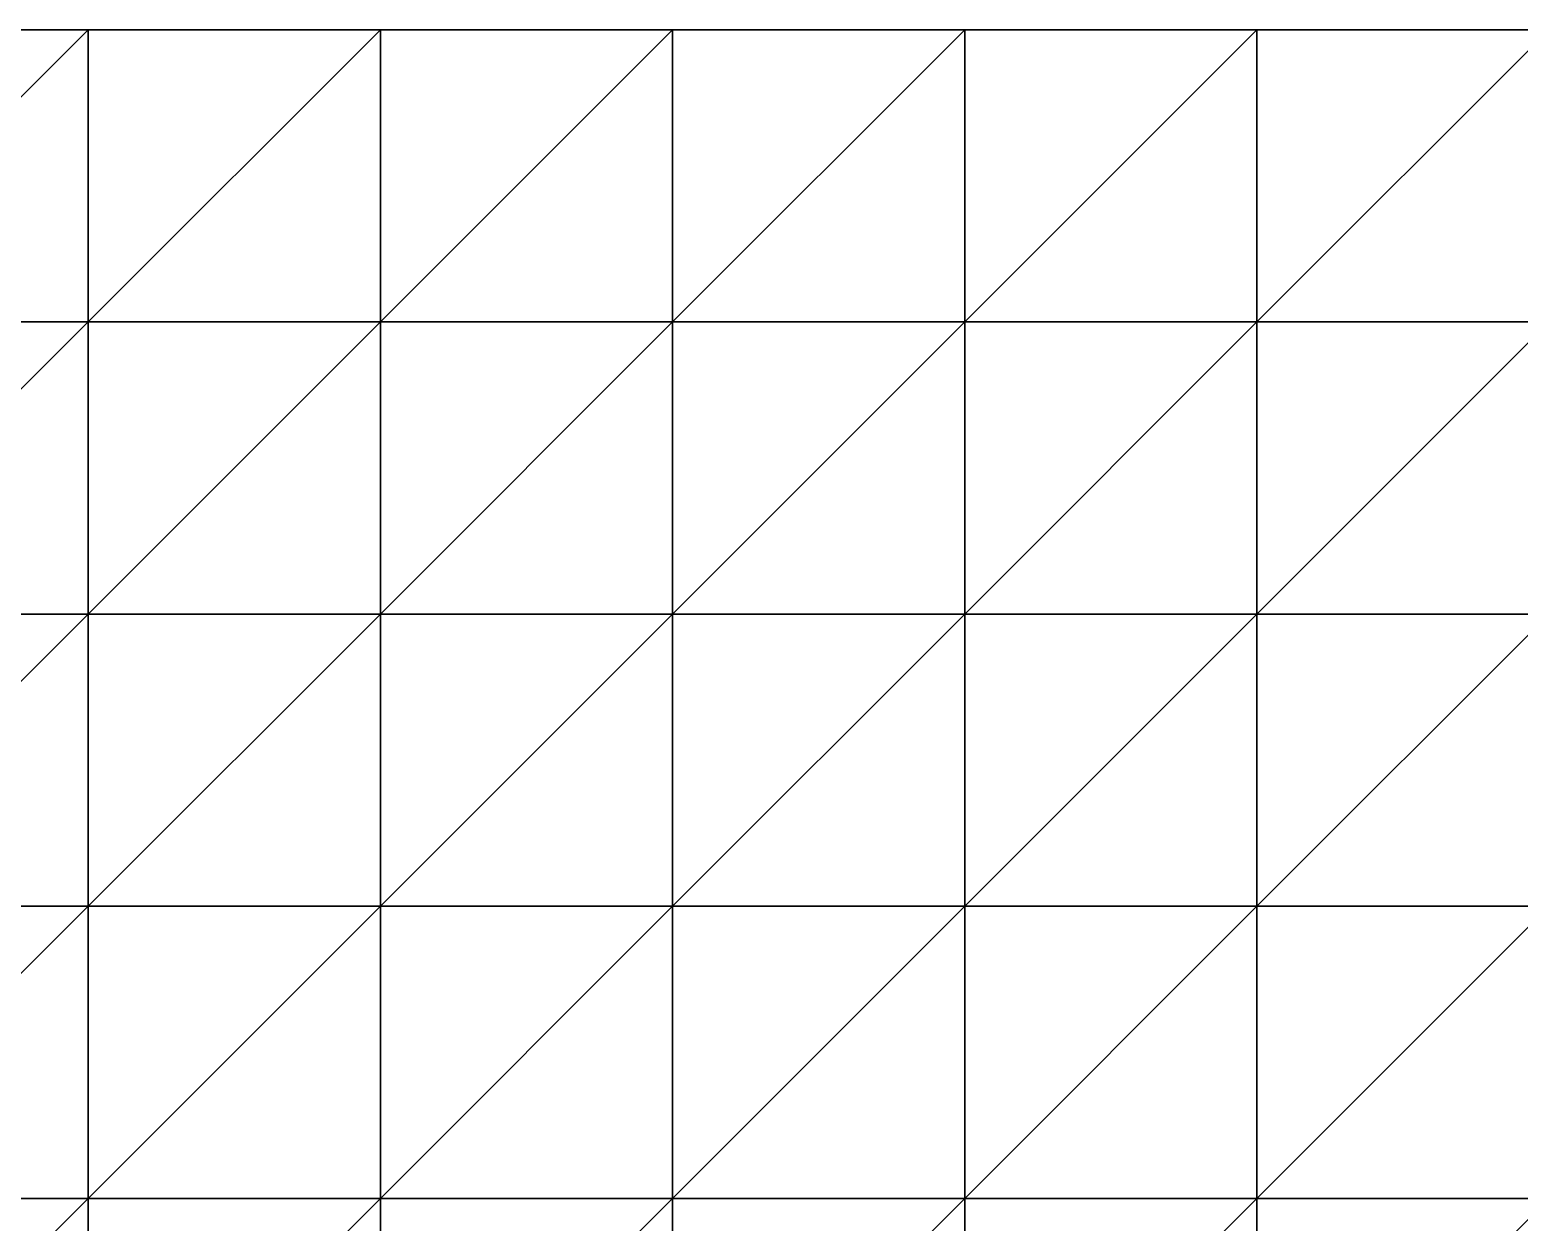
# Model space of a CAD drawing. Extents: x 330000 to 330200, y 6250000 to 6250150.
# Drawn here: x 330098 to 330149, y 6250109.2 to 6250150 of the extents above; entities that cross this region are included whole.
import ezdxf

# ---------------------------------------------------------------- set-up
doc = ezdxf.new("R2010")
doc.units = 0

msp = doc.modelspace()

# ---------------------------------------------------------------- linework, layer by layer
at = {"layer": 'Clay'}
for points in [[(330090, 6250140, 21.396), (330100, 6250140, 21.393), (330100, 6250150, 21.493)], [(330090, 6250140, 21.396), (330100, 6250150, 21.493), (330090, 6250150, 21.496)], [(330100, 6250150, 15.993), (330100, 6250140, 15.893), (330090, 6250140, 15.996)], [(330090, 6250150, 16.096), (330100, 6250150, 15.993), (330090, 6250140, 15.996)], [(330100, 6250150, 21.493), (330090, 6250150, 21.496), (330090, 6250150, 16.096)], [(330100, 6250150, 21.493), (330090, 6250150, 16.096), (330100, 6250150, 15.993)], [(330100, 6250140, 21.393), (330110, 6250140, 21.349), (330110, 6250150, 21.449)], [(330100, 6250140, 21.393), (330110, 6250150, 21.449), (330100, 6250150, 21.493)], [(330110, 6250150, 15.849), (330110, 6250140, 15.749), (330100, 6250140, 15.893)], [(330100, 6250150, 15.993), (330110, 6250150, 15.849), (330100, 6250140, 15.893)], [(330110, 6250150, 21.449), (330100, 6250150, 21.493), (330100, 6250150, 15.993)], [(330110, 6250150, 21.449), (330100, 6250150, 15.993), (330110, 6250150, 15.849)], [(330110, 6250140, 21.349), (330120, 6250140, 21.264), (330120, 6250150, 21.364)], [(330110, 6250140, 21.349), (330120, 6250150, 21.364), (330110, 6250150, 21.449)], [(330120, 6250150, 15.664), (330120, 6250140, 15.564), (330110, 6250140, 15.749)], [(330110, 6250150, 15.849), (330120, 6250150, 15.664), (330110, 6250140, 15.749)], [(330120, 6250150, 21.364), (330110, 6250150, 21.449), (330110, 6250150, 15.849)], [(330120, 6250150, 21.364), (330110, 6250150, 15.849), (330120, 6250150, 15.664)], [(330120, 6250140, 21.264), (330130, 6250140, 21.141), (330130, 6250150, 21.241)], [(330120, 6250140, 21.264), (330130, 6250150, 21.241), (330120, 6250150, 21.364)], [(330130, 6250150, 15.441), (330130, 6250140, 15.341), (330120, 6250140, 15.564)], [(330120, 6250150, 15.664), (330130, 6250150, 15.441), (330120, 6250140, 15.564)], [(330130, 6250150, 21.241), (330120, 6250150, 21.364), (330120, 6250150, 15.664)], [(330130, 6250150, 21.241), (330120, 6250150, 15.664), (330130, 6250150, 15.441)], [(330130, 6250140, 21.141), (330140, 6250140, 20.985), (330140, 6250150, 21.085)], [(330130, 6250140, 21.141), (330140, 6250150, 21.085), (330130, 6250150, 21.241)], [(330140, 6250150, 15.185), (330140, 6250140, 15.085), (330130, 6250140, 15.341)], [(330130, 6250150, 15.441), (330140, 6250150, 15.185), (330130, 6250140, 15.341)], [(330140, 6250150, 21.085), (330130, 6250150, 21.241), (330130, 6250150, 15.441)], [(330140, 6250150, 21.085), (330130, 6250150, 15.441), (330140, 6250150, 15.185)], [(330140, 6250140, 20.985), (330150, 6250140, 20.798), (330150, 6250150, 20.898)], [(330140, 6250140, 20.985), (330150, 6250150, 20.898), (330140, 6250150, 21.085)], [(330150, 6250150, 14.898), (330150, 6250140, 14.798), (330140, 6250140, 15.085)], [(330140, 6250150, 15.185), (330150, 6250150, 14.898), (330140, 6250140, 15.085)], [(330150, 6250150, 20.898), (330140, 6250150, 21.085), (330140, 6250150, 15.185)], [(330150, 6250150, 20.898), (330140, 6250150, 15.185), (330150, 6250150, 14.898)], [(330090, 6250130, 21.296), (330100, 6250130, 21.293), (330100, 6250140, 21.393)], [(330090, 6250130, 21.296), (330100, 6250140, 21.393), (330090, 6250140, 21.396)], [(330100, 6250140, 15.893), (330100, 6250130, 15.793), (330090, 6250130, 15.896)], [(330090, 6250140, 15.996), (330100, 6250140, 15.893), (330090, 6250130, 15.896)], [(330100, 6250130, 21.293), (330110, 6250130, 21.249), (330110, 6250140, 21.349)], [(330100, 6250130, 21.293), (330110, 6250140, 21.349), (330100, 6250140, 21.393)], [(330110, 6250140, 15.749), (330110, 6250130, 15.649), (330100, 6250130, 15.793)], [(330100, 6250140, 15.893), (330110, 6250140, 15.749), (330100, 6250130, 15.793)], [(330110, 6250130, 21.249), (330120, 6250130, 21.164), (330120, 6250140, 21.264)], [(330110, 6250130, 21.249), (330120, 6250140, 21.264), (330110, 6250140, 21.349)], [(330120, 6250140, 15.564), (330120, 6250130, 15.464), (330110, 6250130, 15.649)], [(330110, 6250140, 15.749), (330120, 6250140, 15.564), (330110, 6250130, 15.649)], [(330120, 6250130, 21.164), (330130, 6250130, 21.041), (330130, 6250140, 21.141)], [(330120, 6250130, 21.164), (330130, 6250140, 21.141), (330120, 6250140, 21.264)], [(330130, 6250140, 15.341), (330130, 6250130, 15.241), (330120, 6250130, 15.464)], [(330120, 6250140, 15.564), (330130, 6250140, 15.341), (330120, 6250130, 15.464)], [(330130, 6250130, 21.041), (330140, 6250130, 20.885), (330140, 6250140, 20.985)], [(330130, 6250130, 21.041), (330140, 6250140, 20.985), (330130, 6250140, 21.141)], [(330140, 6250140, 15.085), (330140, 6250130, 14.985), (330130, 6250130, 15.241)], [(330130, 6250140, 15.341), (330140, 6250140, 15.085), (330130, 6250130, 15.241)], [(330140, 6250130, 20.885), (330150, 6250130, 20.698), (330150, 6250140, 20.798)], [(330140, 6250130, 20.885), (330150, 6250140, 20.798), (330140, 6250140, 20.985)], [(330150, 6250140, 14.798), (330150, 6250130, 14.698), (330140, 6250130, 14.985)], [(330140, 6250140, 15.085), (330150, 6250140, 14.798), (330140, 6250130, 14.985)], [(330090, 6250120, 21.196), (330100, 6250120, 21.193), (330100, 6250130, 21.293)], [(330090, 6250120, 21.196), (330100, 6250130, 21.293), (330090, 6250130, 21.296)], [(330100, 6250130, 15.793), (330100, 6250120, 15.693), (330090, 6250120, 15.796)], [(330090, 6250130, 15.896), (330100, 6250130, 15.793), (330090, 6250120, 15.796)], [(330100, 6250120, 21.193), (330110, 6250120, 21.149), (330110, 6250130, 21.249)], [(330100, 6250120, 21.193), (330110, 6250130, 21.249), (330100, 6250130, 21.293)], [(330110, 6250130, 15.649), (330110, 6250120, 15.549), (330100, 6250120, 15.693)], [(330100, 6250130, 15.793), (330110, 6250130, 15.649), (330100, 6250120, 15.693)], [(330110, 6250120, 21.149), (330120, 6250120, 21.064), (330120, 6250130, 21.164)], [(330110, 6250120, 21.149), (330120, 6250130, 21.164), (330110, 6250130, 21.249)], [(330120, 6250130, 15.464), (330120, 6250120, 15.364), (330110, 6250120, 15.549)], [(330110, 6250130, 15.649), (330120, 6250130, 15.464), (330110, 6250120, 15.549)], [(330120, 6250120, 21.064), (330130, 6250120, 20.941), (330130, 6250130, 21.041)], [(330120, 6250120, 21.064), (330130, 6250130, 21.041), (330120, 6250130, 21.164)], [(330130, 6250130, 15.241), (330130, 6250120, 15.141), (330120, 6250120, 15.364)], [(330120, 6250130, 15.464), (330130, 6250130, 15.241), (330120, 6250120, 15.364)], [(330130, 6250120, 20.941), (330140, 6250120, 20.785), (330140, 6250130, 20.885)], [(330130, 6250120, 20.941), (330140, 6250130, 20.885), (330130, 6250130, 21.041)], [(330140, 6250130, 14.985), (330140, 6250120, 14.885), (330130, 6250120, 15.141)], [(330130, 6250130, 15.241), (330140, 6250130, 14.985), (330130, 6250120, 15.141)], [(330140, 6250120, 20.785), (330150, 6250120, 20.598), (330150, 6250130, 20.698)], [(330140, 6250120, 20.785), (330150, 6250130, 20.698), (330140, 6250130, 20.885)], [(330150, 6250130, 14.698), (330150, 6250120, 14.598), (330140, 6250120, 14.885)], [(330140, 6250130, 14.985), (330150, 6250130, 14.698), (330140, 6250120, 14.885)], [(330090, 6250110, 21.096), (330100, 6250110, 21.093), (330100, 6250120, 21.193)], [(330090, 6250110, 21.096), (330100, 6250120, 21.193), (330090, 6250120, 21.196)], [(330100, 6250120, 15.693), (330100, 6250110, 15.593), (330090, 6250110, 15.696)], [(330090, 6250120, 15.796), (330100, 6250120, 15.693), (330090, 6250110, 15.696)], [(330100, 6250110, 21.093), (330110, 6250110, 21.049), (330110, 6250120, 21.149)], [(330100, 6250110, 21.093), (330110, 6250120, 21.149), (330100, 6250120, 21.193)], [(330110, 6250120, 15.549), (330110, 6250110, 15.449), (330100, 6250110, 15.593)], [(330100, 6250120, 15.693), (330110, 6250120, 15.549), (330100, 6250110, 15.593)], [(330110, 6250110, 21.049), (330120, 6250110, 20.964), (330120, 6250120, 21.064)], [(330110, 6250110, 21.049), (330120, 6250120, 21.064), (330110, 6250120, 21.149)], [(330120, 6250120, 15.364), (330120, 6250110, 15.264), (330110, 6250110, 15.449)], [(330110, 6250120, 15.549), (330120, 6250120, 15.364), (330110, 6250110, 15.449)], [(330120, 6250110, 20.964), (330130, 6250110, 20.841), (330130, 6250120, 20.941)], [(330120, 6250110, 20.964), (330130, 6250120, 20.941), (330120, 6250120, 21.064)], [(330130, 6250120, 15.141), (330130, 6250110, 15.041), (330120, 6250110, 15.264)], [(330120, 6250120, 15.364), (330130, 6250120, 15.141), (330120, 6250110, 15.264)], [(330130, 6250110, 20.841), (330140, 6250110, 20.685), (330140, 6250120, 20.785)], [(330130, 6250110, 20.841), (330140, 6250120, 20.785), (330130, 6250120, 20.941)], [(330140, 6250120, 14.885), (330140, 6250110, 14.785), (330130, 6250110, 15.041)], [(330130, 6250120, 15.141), (330140, 6250120, 14.885), (330130, 6250110, 15.041)], [(330140, 6250110, 20.685), (330150, 6250110, 20.498), (330150, 6250120, 20.598)], [(330140, 6250110, 20.685), (330150, 6250120, 20.598), (330140, 6250120, 20.785)], [(330150, 6250120, 14.598), (330150, 6250110, 14.498), (330140, 6250110, 14.785)], [(330140, 6250120, 14.885), (330150, 6250120, 14.598), (330140, 6250110, 14.785)], [(330090, 6250100, 20.996), (330100, 6250100, 20.993), (330100, 6250110, 21.093)], [(330090, 6250100, 20.996), (330100, 6250110, 21.093), (330090, 6250110, 21.096)], [(330100, 6250110, 15.593), (330100, 6250100, 15.493), (330090, 6250100, 15.596)], [(330090, 6250110, 15.696), (330100, 6250110, 15.593), (330090, 6250100, 15.596)], [(330100, 6250100, 20.993), (330110, 6250100, 20.949), (330110, 6250110, 21.049)], [(330100, 6250100, 20.993), (330110, 6250110, 21.049), (330100, 6250110, 21.093)], [(330110, 6250110, 15.449), (330110, 6250100, 15.349), (330100, 6250100, 15.493)], [(330100, 6250110, 15.593), (330110, 6250110, 15.449), (330100, 6250100, 15.493)], [(330110, 6250100, 20.949), (330120, 6250100, 20.864), (330120, 6250110, 20.964)], [(330110, 6250100, 20.949), (330120, 6250110, 20.964), (330110, 6250110, 21.049)], [(330120, 6250110, 15.264), (330120, 6250100, 15.164), (330110, 6250100, 15.349)], [(330110, 6250110, 15.449), (330120, 6250110, 15.264), (330110, 6250100, 15.349)], [(330120, 6250100, 20.864), (330130, 6250100, 20.741), (330130, 6250110, 20.841)], [(330120, 6250100, 20.864), (330130, 6250110, 20.841), (330120, 6250110, 20.964)], [(330130, 6250110, 15.041), (330130, 6250100, 14.941), (330120, 6250100, 15.164)], [(330120, 6250110, 15.264), (330130, 6250110, 15.041), (330120, 6250100, 15.164)], [(330130, 6250100, 20.741), (330140, 6250100, 20.585), (330140, 6250110, 20.685)], [(330130, 6250100, 20.741), (330140, 6250110, 20.685), (330130, 6250110, 20.841)], [(330140, 6250110, 14.785), (330140, 6250100, 14.685), (330130, 6250100, 14.941)], [(330130, 6250110, 15.041), (330140, 6250110, 14.785), (330130, 6250100, 14.941)], [(330140, 6250100, 20.585), (330150, 6250100, 20.398), (330150, 6250110, 20.498)], [(330140, 6250100, 20.585), (330150, 6250110, 20.498), (330140, 6250110, 20.685)], [(330150, 6250110, 14.498), (330150, 6250100, 14.398), (330140, 6250100, 14.685)], [(330140, 6250110, 14.785), (330150, 6250110, 14.498), (330140, 6250100, 14.685)]]:
    msp.add_3dface(points, dxfattribs=at)
at = {"layer": 'Fill'}
for points in [[(330090, 6250140, 22.896), (330100, 6250140, 22.893), (330100, 6250150, 22.993)], [(330090, 6250140, 22.896), (330100, 6250150, 22.993), (330090, 6250150, 22.996)], [(330100, 6250150, 21.493), (330100, 6250140, 21.393), (330090, 6250140, 21.396)], [(330090, 6250150, 21.496), (330100, 6250150, 21.493), (330090, 6250140, 21.396)], [(330100, 6250150, 22.993), (330090, 6250150, 22.996), (330090, 6250150, 21.496)], [(330100, 6250150, 22.993), (330090, 6250150, 21.496), (330100, 6250150, 21.493)], [(330100, 6250140, 22.893), (330110, 6250140, 22.849), (330110, 6250150, 22.949)], [(330100, 6250140, 22.893), (330110, 6250150, 22.949), (330100, 6250150, 22.993)], [(330110, 6250150, 21.449), (330110, 6250140, 21.349), (330100, 6250140, 21.393)], [(330100, 6250150, 21.493), (330110, 6250150, 21.449), (330100, 6250140, 21.393)], [(330110, 6250150, 22.949), (330100, 6250150, 22.993), (330100, 6250150, 21.493)], [(330110, 6250150, 22.949), (330100, 6250150, 21.493), (330110, 6250150, 21.449)], [(330110, 6250140, 22.849), (330120, 6250140, 22.764), (330120, 6250150, 22.864)], [(330110, 6250140, 22.849), (330120, 6250150, 22.864), (330110, 6250150, 22.949)], [(330120, 6250150, 21.364), (330120, 6250140, 21.264), (330110, 6250140, 21.349)], [(330110, 6250150, 21.449), (330120, 6250150, 21.364), (330110, 6250140, 21.349)], [(330120, 6250150, 22.864), (330110, 6250150, 22.949), (330110, 6250150, 21.449)], [(330120, 6250150, 22.864), (330110, 6250150, 21.449), (330120, 6250150, 21.364)], [(330120, 6250140, 22.764), (330130, 6250140, 22.641), (330130, 6250150, 22.741)], [(330120, 6250140, 22.764), (330130, 6250150, 22.741), (330120, 6250150, 22.864)], [(330130, 6250150, 21.241), (330130, 6250140, 21.141), (330120, 6250140, 21.264)], [(330120, 6250150, 21.364), (330130, 6250150, 21.241), (330120, 6250140, 21.264)], [(330130, 6250150, 22.741), (330120, 6250150, 22.864), (330120, 6250150, 21.364)], [(330130, 6250150, 22.741), (330120, 6250150, 21.364), (330130, 6250150, 21.241)], [(330130, 6250140, 22.641), (330140, 6250140, 22.485), (330140, 6250150, 22.585)], [(330130, 6250140, 22.641), (330140, 6250150, 22.585), (330130, 6250150, 22.741)], [(330140, 6250150, 21.085), (330140, 6250140, 20.985), (330130, 6250140, 21.141)], [(330130, 6250150, 21.241), (330140, 6250150, 21.085), (330130, 6250140, 21.141)], [(330140, 6250150, 22.585), (330130, 6250150, 22.741), (330130, 6250150, 21.241)], [(330140, 6250150, 22.585), (330130, 6250150, 21.241), (330140, 6250150, 21.085)], [(330140, 6250140, 22.485), (330150, 6250140, 22.298), (330150, 6250150, 22.398)], [(330140, 6250140, 22.485), (330150, 6250150, 22.398), (330140, 6250150, 22.585)], [(330150, 6250150, 20.898), (330150, 6250140, 20.798), (330140, 6250140, 20.985)], [(330140, 6250150, 21.085), (330150, 6250150, 20.898), (330140, 6250140, 20.985)], [(330150, 6250150, 22.398), (330140, 6250150, 22.585), (330140, 6250150, 21.085)], [(330150, 6250150, 22.398), (330140, 6250150, 21.085), (330150, 6250150, 20.898)], [(330090, 6250130, 22.796), (330100, 6250130, 22.793), (330100, 6250140, 22.893)], [(330090, 6250130, 22.796), (330100, 6250140, 22.893), (330090, 6250140, 22.896)], [(330100, 6250140, 21.393), (330100, 6250130, 21.293), (330090, 6250130, 21.296)], [(330090, 6250140, 21.396), (330100, 6250140, 21.393), (330090, 6250130, 21.296)], [(330100, 6250130, 22.793), (330110, 6250130, 22.749), (330110, 6250140, 22.849)], [(330100, 6250130, 22.793), (330110, 6250140, 22.849), (330100, 6250140, 22.893)], [(330110, 6250140, 21.349), (330110, 6250130, 21.249), (330100, 6250130, 21.293)], [(330100, 6250140, 21.393), (330110, 6250140, 21.349), (330100, 6250130, 21.293)], [(330110, 6250130, 22.749), (330120, 6250130, 22.664), (330120, 6250140, 22.764)], [(330110, 6250130, 22.749), (330120, 6250140, 22.764), (330110, 6250140, 22.849)], [(330120, 6250140, 21.264), (330120, 6250130, 21.164), (330110, 6250130, 21.249)], [(330110, 6250140, 21.349), (330120, 6250140, 21.264), (330110, 6250130, 21.249)], [(330120, 6250130, 22.664), (330130, 6250130, 22.541), (330130, 6250140, 22.641)], [(330120, 6250130, 22.664), (330130, 6250140, 22.641), (330120, 6250140, 22.764)], [(330130, 6250140, 21.141), (330130, 6250130, 21.041), (330120, 6250130, 21.164)], [(330120, 6250140, 21.264), (330130, 6250140, 21.141), (330120, 6250130, 21.164)], [(330130, 6250130, 22.541), (330140, 6250130, 22.385), (330140, 6250140, 22.485)], [(330130, 6250130, 22.541), (330140, 6250140, 22.485), (330130, 6250140, 22.641)], [(330140, 6250140, 20.985), (330140, 6250130, 20.885), (330130, 6250130, 21.041)], [(330130, 6250140, 21.141), (330140, 6250140, 20.985), (330130, 6250130, 21.041)], [(330140, 6250130, 22.385), (330150, 6250130, 22.198), (330150, 6250140, 22.298)], [(330140, 6250130, 22.385), (330150, 6250140, 22.298), (330140, 6250140, 22.485)], [(330150, 6250140, 20.798), (330150, 6250130, 20.698), (330140, 6250130, 20.885)], [(330140, 6250140, 20.985), (330150, 6250140, 20.798), (330140, 6250130, 20.885)], [(330090, 6250120, 22.696), (330100, 6250120, 22.693), (330100, 6250130, 22.793)], [(330090, 6250120, 22.696), (330100, 6250130, 22.793), (330090, 6250130, 22.796)], [(330100, 6250130, 21.293), (330100, 6250120, 21.193), (330090, 6250120, 21.196)], [(330090, 6250130, 21.296), (330100, 6250130, 21.293), (330090, 6250120, 21.196)], [(330100, 6250120, 22.693), (330110, 6250120, 22.649), (330110, 6250130, 22.749)], [(330100, 6250120, 22.693), (330110, 6250130, 22.749), (330100, 6250130, 22.793)], [(330110, 6250130, 21.249), (330110, 6250120, 21.149), (330100, 6250120, 21.193)], [(330100, 6250130, 21.293), (330110, 6250130, 21.249), (330100, 6250120, 21.193)], [(330110, 6250120, 22.649), (330120, 6250120, 22.564), (330120, 6250130, 22.664)], [(330110, 6250120, 22.649), (330120, 6250130, 22.664), (330110, 6250130, 22.749)], [(330120, 6250130, 21.164), (330120, 6250120, 21.064), (330110, 6250120, 21.149)], [(330110, 6250130, 21.249), (330120, 6250130, 21.164), (330110, 6250120, 21.149)], [(330120, 6250120, 22.564), (330130, 6250120, 22.441), (330130, 6250130, 22.541)], [(330120, 6250120, 22.564), (330130, 6250130, 22.541), (330120, 6250130, 22.664)], [(330130, 6250130, 21.041), (330130, 6250120, 20.941), (330120, 6250120, 21.064)], [(330120, 6250130, 21.164), (330130, 6250130, 21.041), (330120, 6250120, 21.064)], [(330130, 6250120, 22.441), (330140, 6250120, 22.285), (330140, 6250130, 22.385)], [(330130, 6250120, 22.441), (330140, 6250130, 22.385), (330130, 6250130, 22.541)], [(330140, 6250130, 20.885), (330140, 6250120, 20.785), (330130, 6250120, 20.941)], [(330130, 6250130, 21.041), (330140, 6250130, 20.885), (330130, 6250120, 20.941)], [(330140, 6250120, 22.285), (330150, 6250120, 22.098), (330150, 6250130, 22.198)], [(330140, 6250120, 22.285), (330150, 6250130, 22.198), (330140, 6250130, 22.385)], [(330150, 6250130, 20.698), (330150, 6250120, 20.598), (330140, 6250120, 20.785)], [(330140, 6250130, 20.885), (330150, 6250130, 20.698), (330140, 6250120, 20.785)], [(330090, 6250110, 22.596), (330100, 6250110, 22.593), (330100, 6250120, 22.693)], [(330090, 6250110, 22.596), (330100, 6250120, 22.693), (330090, 6250120, 22.696)], [(330100, 6250120, 21.193), (330100, 6250110, 21.093), (330090, 6250110, 21.096)], [(330090, 6250120, 21.196), (330100, 6250120, 21.193), (330090, 6250110, 21.096)], [(330100, 6250110, 22.593), (330110, 6250110, 22.549), (330110, 6250120, 22.649)], [(330100, 6250110, 22.593), (330110, 6250120, 22.649), (330100, 6250120, 22.693)], [(330110, 6250120, 21.149), (330110, 6250110, 21.049), (330100, 6250110, 21.093)], [(330100, 6250120, 21.193), (330110, 6250120, 21.149), (330100, 6250110, 21.093)], [(330110, 6250110, 22.549), (330120, 6250110, 22.464), (330120, 6250120, 22.564)], [(330110, 6250110, 22.549), (330120, 6250120, 22.564), (330110, 6250120, 22.649)], [(330120, 6250120, 21.064), (330120, 6250110, 20.964), (330110, 6250110, 21.049)], [(330110, 6250120, 21.149), (330120, 6250120, 21.064), (330110, 6250110, 21.049)], [(330120, 6250110, 22.464), (330130, 6250110, 22.341), (330130, 6250120, 22.441)], [(330120, 6250110, 22.464), (330130, 6250120, 22.441), (330120, 6250120, 22.564)], [(330130, 6250120, 20.941), (330130, 6250110, 20.841), (330120, 6250110, 20.964)], [(330120, 6250120, 21.064), (330130, 6250120, 20.941), (330120, 6250110, 20.964)], [(330130, 6250110, 22.341), (330140, 6250110, 22.185), (330140, 6250120, 22.285)], [(330130, 6250110, 22.341), (330140, 6250120, 22.285), (330130, 6250120, 22.441)], [(330140, 6250120, 20.785), (330140, 6250110, 20.685), (330130, 6250110, 20.841)], [(330130, 6250120, 20.941), (330140, 6250120, 20.785), (330130, 6250110, 20.841)], [(330140, 6250110, 22.185), (330150, 6250110, 21.998), (330150, 6250120, 22.098)], [(330140, 6250110, 22.185), (330150, 6250120, 22.098), (330140, 6250120, 22.285)], [(330150, 6250120, 20.598), (330150, 6250110, 20.498), (330140, 6250110, 20.685)], [(330140, 6250120, 20.785), (330150, 6250120, 20.598), (330140, 6250110, 20.685)], [(330090, 6250100, 22.496), (330100, 6250100, 22.493), (330100, 6250110, 22.593)], [(330090, 6250100, 22.496), (330100, 6250110, 22.593), (330090, 6250110, 22.596)], [(330100, 6250110, 21.093), (330100, 6250100, 20.993), (330090, 6250100, 20.996)], [(330090, 6250110, 21.096), (330100, 6250110, 21.093), (330090, 6250100, 20.996)], [(330100, 6250100, 22.493), (330110, 6250100, 22.449), (330110, 6250110, 22.549)], [(330100, 6250100, 22.493), (330110, 6250110, 22.549), (330100, 6250110, 22.593)], [(330110, 6250110, 21.049), (330110, 6250100, 20.949), (330100, 6250100, 20.993)], [(330100, 6250110, 21.093), (330110, 6250110, 21.049), (330100, 6250100, 20.993)], [(330110, 6250100, 22.449), (330120, 6250100, 22.364), (330120, 6250110, 22.464)], [(330110, 6250100, 22.449), (330120, 6250110, 22.464), (330110, 6250110, 22.549)], [(330120, 6250110, 20.964), (330120, 6250100, 20.864), (330110, 6250100, 20.949)], [(330110, 6250110, 21.049), (330120, 6250110, 20.964), (330110, 6250100, 20.949)], [(330120, 6250100, 22.364), (330130, 6250100, 22.241), (330130, 6250110, 22.341)], [(330120, 6250100, 22.364), (330130, 6250110, 22.341), (330120, 6250110, 22.464)], [(330130, 6250110, 20.841), (330130, 6250100, 20.741), (330120, 6250100, 20.864)], [(330120, 6250110, 20.964), (330130, 6250110, 20.841), (330120, 6250100, 20.864)], [(330130, 6250100, 22.241), (330140, 6250100, 22.085), (330140, 6250110, 22.185)], [(330130, 6250100, 22.241), (330140, 6250110, 22.185), (330130, 6250110, 22.341)], [(330140, 6250110, 20.685), (330140, 6250100, 20.585), (330130, 6250100, 20.741)], [(330130, 6250110, 20.841), (330140, 6250110, 20.685), (330130, 6250100, 20.741)], [(330140, 6250100, 22.085), (330150, 6250100, 21.898), (330150, 6250110, 21.998)], [(330140, 6250100, 22.085), (330150, 6250110, 21.998), (330140, 6250110, 22.185)], [(330150, 6250110, 20.498), (330150, 6250100, 20.398), (330140, 6250100, 20.585)], [(330140, 6250110, 20.685), (330150, 6250110, 20.498), (330140, 6250100, 20.585)]]:
    msp.add_3dface(points, dxfattribs=at)
at = {"layer": 'Sand'}
for points in [[(330090, 6250140, 15.996), (330100, 6250140, 15.893), (330100, 6250150, 15.993)], [(330090, 6250140, 15.996), (330100, 6250150, 15.993), (330090, 6250150, 16.096)], [(330100, 6250150, 9.762), (330100, 6250140, 9.488), (330090, 6250140, 9.592)], [(330090, 6250150, 9.865), (330100, 6250150, 9.762), (330090, 6250140, 9.592)], [(330100, 6250150, 15.993), (330090, 6250150, 16.096), (330090, 6250150, 9.865)], [(330100, 6250150, 15.993), (330090, 6250150, 9.865), (330100, 6250150, 9.762)], [(330100, 6250140, 15.893), (330110, 6250140, 15.749), (330110, 6250150, 15.849)], [(330100, 6250140, 15.893), (330110, 6250150, 15.849), (330100, 6250150, 15.993)], [(330110, 6250150, 9.618), (330110, 6250140, 9.344), (330100, 6250140, 9.488)], [(330100, 6250150, 9.762), (330110, 6250150, 9.618), (330100, 6250140, 9.488)], [(330110, 6250150, 15.849), (330100, 6250150, 15.993), (330100, 6250150, 9.762)], [(330110, 6250150, 15.849), (330100, 6250150, 9.762), (330110, 6250150, 9.618)], [(330110, 6250140, 15.749), (330120, 6250140, 15.564), (330120, 6250150, 15.664)], [(330110, 6250140, 15.749), (330120, 6250150, 15.664), (330110, 6250150, 15.849)], [(330120, 6250150, 9.433), (330120, 6250140, 9.159), (330110, 6250140, 9.344)], [(330110, 6250150, 9.618), (330120, 6250150, 9.433), (330110, 6250140, 9.344)], [(330120, 6250150, 15.664), (330110, 6250150, 15.849), (330110, 6250150, 9.618)], [(330120, 6250150, 15.664), (330110, 6250150, 9.618), (330120, 6250150, 9.433)], [(330120, 6250140, 15.564), (330130, 6250140, 15.341), (330130, 6250150, 15.441)], [(330120, 6250140, 15.564), (330130, 6250150, 15.441), (330120, 6250150, 15.664)], [(330130, 6250150, 9.211), (330130, 6250140, 8.937), (330120, 6250140, 9.159)], [(330120, 6250150, 9.433), (330130, 6250150, 9.211), (330120, 6250140, 9.159)], [(330130, 6250150, 15.441), (330120, 6250150, 15.664), (330120, 6250150, 9.433)], [(330130, 6250150, 15.441), (330120, 6250150, 9.433), (330130, 6250150, 9.211)], [(330130, 6250140, 15.341), (330140, 6250140, 15.085), (330140, 6250150, 15.185)], [(330130, 6250140, 15.341), (330140, 6250150, 15.185), (330130, 6250150, 15.441)], [(330140, 6250150, 8.954), (330140, 6250140, 8.68), (330130, 6250140, 8.937)], [(330130, 6250150, 9.211), (330140, 6250150, 8.954), (330130, 6250140, 8.937)], [(330140, 6250150, 15.185), (330130, 6250150, 15.441), (330130, 6250150, 9.211)], [(330140, 6250150, 15.185), (330130, 6250150, 9.211), (330140, 6250150, 8.954)], [(330140, 6250140, 15.085), (330150, 6250140, 14.798), (330150, 6250150, 14.898)], [(330140, 6250140, 15.085), (330150, 6250150, 14.898), (330140, 6250150, 15.185)], [(330150, 6250150, 8.667), (330150, 6250140, 8.393), (330140, 6250140, 8.68)], [(330140, 6250150, 8.954), (330150, 6250150, 8.667), (330140, 6250140, 8.68)], [(330150, 6250150, 14.898), (330140, 6250150, 15.185), (330140, 6250150, 8.954)], [(330150, 6250150, 14.898), (330140, 6250150, 8.954), (330150, 6250150, 8.667)], [(330090, 6250130, 15.896), (330100, 6250130, 15.793), (330100, 6250140, 15.893)], [(330090, 6250130, 15.896), (330100, 6250140, 15.893), (330090, 6250140, 15.996)], [(330100, 6250140, 9.488), (330100, 6250130, 9.302), (330090, 6250130, 9.405)], [(330090, 6250140, 9.592), (330100, 6250140, 9.488), (330090, 6250130, 9.405)], [(330100, 6250130, 15.793), (330110, 6250130, 15.649), (330110, 6250140, 15.749)], [(330100, 6250130, 15.793), (330110, 6250140, 15.749), (330100, 6250140, 15.893)], [(330110, 6250140, 9.344), (330110, 6250130, 9.157), (330100, 6250130, 9.302)], [(330100, 6250140, 9.488), (330110, 6250140, 9.344), (330100, 6250130, 9.302)], [(330110, 6250130, 15.649), (330120, 6250130, 15.464), (330120, 6250140, 15.564)], [(330110, 6250130, 15.649), (330120, 6250140, 15.564), (330110, 6250140, 15.749)], [(330120, 6250140, 9.159), (330120, 6250130, 8.973), (330110, 6250130, 9.157)], [(330110, 6250140, 9.344), (330120, 6250140, 9.159), (330110, 6250130, 9.157)], [(330120, 6250130, 15.464), (330130, 6250130, 15.241), (330130, 6250140, 15.341)], [(330120, 6250130, 15.464), (330130, 6250140, 15.341), (330120, 6250140, 15.564)], [(330130, 6250140, 8.937), (330130, 6250130, 8.75), (330120, 6250130, 8.973)], [(330120, 6250140, 9.159), (330130, 6250140, 8.937), (330120, 6250130, 8.973)], [(330130, 6250130, 15.241), (330140, 6250130, 14.985), (330140, 6250140, 15.085)], [(330130, 6250130, 15.241), (330140, 6250140, 15.085), (330130, 6250140, 15.341)], [(330140, 6250140, 8.68), (330140, 6250130, 8.493), (330130, 6250130, 8.75)], [(330130, 6250140, 8.937), (330140, 6250140, 8.68), (330130, 6250130, 8.75)], [(330140, 6250130, 14.985), (330150, 6250130, 14.698), (330150, 6250140, 14.798)], [(330140, 6250130, 14.985), (330150, 6250140, 14.798), (330140, 6250140, 15.085)], [(330150, 6250140, 8.393), (330150, 6250130, 8.207), (330140, 6250130, 8.493)], [(330140, 6250140, 8.68), (330150, 6250140, 8.393), (330140, 6250130, 8.493)], [(330090, 6250120, 15.796), (330100, 6250120, 15.693), (330100, 6250130, 15.793)], [(330090, 6250120, 15.796), (330100, 6250130, 15.793), (330090, 6250130, 15.896)], [(330100, 6250130, 9.302), (330100, 6250120, 9.208), (330090, 6250120, 9.311)], [(330090, 6250130, 9.405), (330100, 6250130, 9.302), (330090, 6250120, 9.311)], [(330100, 6250120, 15.693), (330110, 6250120, 15.549), (330110, 6250130, 15.649)], [(330100, 6250120, 15.693), (330110, 6250130, 15.649), (330100, 6250130, 15.793)], [(330110, 6250130, 9.157), (330110, 6250120, 9.064), (330100, 6250120, 9.208)], [(330100, 6250130, 9.302), (330110, 6250130, 9.157), (330100, 6250120, 9.208)], [(330110, 6250120, 15.549), (330120, 6250120, 15.364), (330120, 6250130, 15.464)], [(330110, 6250120, 15.549), (330120, 6250130, 15.464), (330110, 6250130, 15.649)], [(330120, 6250130, 8.973), (330120, 6250120, 8.879), (330110, 6250120, 9.064)], [(330110, 6250130, 9.157), (330120, 6250130, 8.973), (330110, 6250120, 9.064)], [(330120, 6250120, 15.364), (330130, 6250120, 15.141), (330130, 6250130, 15.241)], [(330120, 6250120, 15.364), (330130, 6250130, 15.241), (330120, 6250130, 15.464)], [(330130, 6250130, 8.75), (330130, 6250120, 8.657), (330120, 6250120, 8.879)], [(330120, 6250130, 8.973), (330130, 6250130, 8.75), (330120, 6250120, 8.879)], [(330130, 6250120, 15.141), (330140, 6250120, 14.885), (330140, 6250130, 14.985)], [(330130, 6250120, 15.141), (330140, 6250130, 14.985), (330130, 6250130, 15.241)], [(330140, 6250130, 8.493), (330140, 6250120, 8.4), (330130, 6250120, 8.657)], [(330130, 6250130, 8.75), (330140, 6250130, 8.493), (330130, 6250120, 8.657)], [(330140, 6250120, 14.885), (330150, 6250120, 14.598), (330150, 6250130, 14.698)], [(330140, 6250120, 14.885), (330150, 6250130, 14.698), (330140, 6250130, 14.985)], [(330150, 6250130, 8.207), (330150, 6250120, 8.113), (330140, 6250120, 8.4)], [(330140, 6250130, 8.493), (330150, 6250130, 8.207), (330140, 6250120, 8.4)], [(330090, 6250110, 15.696), (330100, 6250110, 15.593), (330100, 6250120, 15.693)], [(330090, 6250110, 15.696), (330100, 6250120, 15.693), (330090, 6250120, 15.796)], [(330100, 6250120, 9.208), (330100, 6250110, 9.207), (330090, 6250110, 9.31)], [(330090, 6250120, 9.311), (330100, 6250120, 9.208), (330090, 6250110, 9.31)], [(330100, 6250110, 15.593), (330110, 6250110, 15.449), (330110, 6250120, 15.549)], [(330100, 6250110, 15.593), (330110, 6250120, 15.549), (330100, 6250120, 15.693)], [(330110, 6250120, 9.064), (330110, 6250110, 9.062), (330100, 6250110, 9.207)], [(330100, 6250120, 9.208), (330110, 6250120, 9.064), (330100, 6250110, 9.207)], [(330110, 6250110, 15.449), (330120, 6250110, 15.264), (330120, 6250120, 15.364)], [(330110, 6250110, 15.449), (330120, 6250120, 15.364), (330110, 6250120, 15.549)], [(330120, 6250120, 8.879), (330120, 6250110, 8.877), (330110, 6250110, 9.062)], [(330110, 6250120, 9.064), (330120, 6250120, 8.879), (330110, 6250110, 9.062)], [(330120, 6250110, 15.264), (330130, 6250110, 15.041), (330130, 6250120, 15.141)], [(330120, 6250110, 15.264), (330130, 6250120, 15.141), (330120, 6250120, 15.364)], [(330130, 6250120, 8.657), (330130, 6250110, 8.655), (330120, 6250110, 8.877)], [(330120, 6250120, 8.879), (330130, 6250120, 8.657), (330120, 6250110, 8.877)], [(330130, 6250110, 15.041), (330140, 6250110, 14.785), (330140, 6250120, 14.885)], [(330130, 6250110, 15.041), (330140, 6250120, 14.885), (330130, 6250120, 15.141)], [(330140, 6250120, 8.4), (330140, 6250110, 8.398), (330130, 6250110, 8.655)], [(330130, 6250120, 8.657), (330140, 6250120, 8.4), (330130, 6250110, 8.655)], [(330140, 6250110, 14.785), (330150, 6250110, 14.498), (330150, 6250120, 14.598)], [(330140, 6250110, 14.785), (330150, 6250120, 14.598), (330140, 6250120, 14.885)], [(330150, 6250120, 8.113), (330150, 6250110, 8.111), (330140, 6250110, 8.398)], [(330140, 6250120, 8.4), (330150, 6250120, 8.113), (330140, 6250110, 8.398)], [(330090, 6250100, 15.596), (330100, 6250100, 15.493), (330100, 6250110, 15.593)], [(330090, 6250100, 15.596), (330100, 6250110, 15.593), (330090, 6250110, 15.696)], [(330100, 6250110, 9.207), (330100, 6250100, 9.291), (330090, 6250100, 9.395)], [(330090, 6250110, 9.31), (330100, 6250110, 9.207), (330090, 6250100, 9.395)], [(330100, 6250100, 15.493), (330110, 6250100, 15.349), (330110, 6250110, 15.449)], [(330100, 6250100, 15.493), (330110, 6250110, 15.449), (330100, 6250110, 15.593)], [(330110, 6250110, 9.062), (330110, 6250100, 9.147), (330100, 6250100, 9.291)], [(330100, 6250110, 9.207), (330110, 6250110, 9.062), (330100, 6250100, 9.291)], [(330110, 6250100, 15.349), (330120, 6250100, 15.164), (330120, 6250110, 15.264)], [(330110, 6250100, 15.349), (330120, 6250110, 15.264), (330110, 6250110, 15.449)], [(330120, 6250110, 8.877), (330120, 6250100, 8.962), (330110, 6250100, 9.147)], [(330110, 6250110, 9.062), (330120, 6250110, 8.877), (330110, 6250100, 9.147)], [(330120, 6250100, 15.164), (330130, 6250100, 14.941), (330130, 6250110, 15.041)], [(330120, 6250100, 15.164), (330130, 6250110, 15.041), (330120, 6250110, 15.264)], [(330130, 6250110, 8.655), (330130, 6250100, 8.74), (330120, 6250100, 8.962)], [(330120, 6250110, 8.877), (330130, 6250110, 8.655), (330120, 6250100, 8.962)], [(330130, 6250100, 14.941), (330140, 6250100, 14.685), (330140, 6250110, 14.785)], [(330130, 6250100, 14.941), (330140, 6250110, 14.785), (330130, 6250110, 15.041)], [(330140, 6250110, 8.398), (330140, 6250100, 8.483), (330130, 6250100, 8.74)], [(330130, 6250110, 8.655), (330140, 6250110, 8.398), (330130, 6250100, 8.74)], [(330140, 6250100, 14.685), (330150, 6250100, 14.398), (330150, 6250110, 14.498)], [(330140, 6250100, 14.685), (330150, 6250110, 14.498), (330140, 6250110, 14.785)], [(330150, 6250110, 8.111), (330150, 6250100, 8.196), (330140, 6250100, 8.483)], [(330140, 6250110, 8.398), (330150, 6250110, 8.111), (330140, 6250100, 8.483)]]:
    msp.add_3dface(points, dxfattribs=at)

# ---------------------------------------------------------------- meshes
at = {"layer": 'Rock'}
mesh = msp.add_polyface(dxfattribs=at)
corners = [(330070, 6250120, 9.394), (330080, 6250120, 9.373), (330080, 6250130, 9.467), (330070, 6250130, 9.488), (330080, 6250140, 9.653), (330070, 6250140, 9.674), (330080, 6250150, 9.927), (330080, 6250110, 9.371), (330090, 6250120, 9.311), (330090, 6250130, 9.405), (330090, 6250140, 9.592), (330090, 6250150, 9.865), (330090, 6250110, 9.31), (330100, 6250120, 9.208), (330100, 6250130, 9.302), (330100, 6250140, 9.488), (330100, 6250150, 9.762), (330080, 6250130, -7.242), (330080, 6250120, -7.342), (330070, 6250120, -7.421), (330080, 6250140, -7.142), (330070, 6250130, -7.321), (330070, 6250140, -7.221), (330080, 6250150, -7.042), (330070, 6250150, -7.121), (330090, 6250120, -7.304), (330080, 6250110, -7.442), (330090, 6250130, -7.204), (330090, 6250140, -7.104), (330090, 6250150, -7.004), (330100, 6250120, -7.307), (330090, 6250110, -7.404), (330100, 6250130, -7.207), (330100, 6250140, -7.107), (330100, 6250150, -7.007), (330070, 6250150, 9.948)]
mesh.append_faces([[corners[k] for k in face] for face in [(0, 1, 2), (3, 2, 4), (5, 4, 6), (7, 8, 1), (1, 8, 9), (1, 9, 2), (2, 9, 10), (2, 10, 4), (4, 10, 11), (4, 11, 6), (12, 13, 8), (8, 13, 14), (8, 14, 9), (9, 14, 15), (9, 15, 10), (10, 15, 16), (10, 16, 11), (17, 18, 19), (20, 17, 21), (22, 20, 21), (23, 20, 22), (24, 23, 22), (18, 25, 26), (27, 25, 18), (17, 27, 18), (28, 27, 17), (20, 28, 17), (29, 28, 20), (23, 29, 20), (25, 30, 31), (32, 30, 25), (27, 32, 25), (33, 32, 27), (28, 33, 27), (34, 33, 28), (29, 34, 28), (16, 11, 29), (16, 29, 34), (11, 6, 23), (11, 23, 29), (6, 35, 24), (6, 24, 23)]])
mesh = msp.add_polyface(dxfattribs=at)
corners = [(330100, 6250110, 9.207), (330110, 6250120, 9.064), (330100, 6250120, 9.208), (330110, 6250130, 9.157), (330100, 6250130, 9.302), (330110, 6250140, 9.344), (330100, 6250140, 9.488), (330110, 6250150, 9.618), (330100, 6250150, 9.762), (330110, 6250110, 9.062), (330120, 6250120, 8.879), (330120, 6250130, 8.973), (330120, 6250140, 9.159), (330120, 6250150, 9.433), (330120, 6250110, 8.877), (330130, 6250120, 8.657), (330130, 6250130, 8.75), (330130, 6250140, 8.937), (330130, 6250150, 9.211), (330100, 6250120, -7.307), (330110, 6250120, -7.351), (330100, 6250110, -7.407), (330110, 6250130, -7.251), (330100, 6250130, -7.207), (330110, 6250140, -7.151), (330100, 6250140, -7.107), (330110, 6250150, -7.051), (330100, 6250150, -7.007), (330120, 6250120, -7.436), (330110, 6250110, -7.451), (330120, 6250130, -7.336), (330120, 6250140, -7.236), (330120, 6250150, -7.136), (330130, 6250120, -7.559), (330120, 6250110, -7.536), (330130, 6250130, -7.459), (330130, 6250140, -7.359), (330130, 6250150, -7.259)]
mesh.append_faces([[corners[k] for k in face] for face in [(0, 1, 2), (2, 1, 3), (2, 3, 4), (4, 3, 5), (4, 5, 6), (6, 5, 7), (6, 7, 8), (9, 10, 1), (1, 10, 11), (1, 11, 3), (3, 11, 12), (3, 12, 5), (5, 12, 13), (5, 13, 7), (14, 15, 10), (10, 15, 16), (10, 16, 11), (11, 17, 12), (12, 18, 13), (19, 20, 21), (22, 20, 19), (23, 22, 19), (24, 22, 23), (25, 24, 23), (26, 24, 25), (27, 26, 25), (20, 28, 29), (30, 28, 20), (22, 30, 20), (31, 30, 22), (24, 31, 22), (32, 31, 24), (26, 32, 24), (28, 33, 34), (30, 35, 28), (31, 36, 30), (32, 37, 31), (18, 13, 32), (13, 7, 26), (13, 26, 32), (7, 8, 27), (7, 27, 26)]])
mesh = msp.add_polyface(dxfattribs=at)
corners = [(330120, 6250130, 8.973), (330130, 6250130, 8.75), (330130, 6250140, 8.937), (330120, 6250140, 9.159), (330130, 6250150, 9.211), (330130, 6250110, 8.655), (330140, 6250120, 8.4), (330130, 6250120, 8.657), (330140, 6250130, 8.493), (330140, 6250140, 8.68), (330140, 6250150, 8.954), (330140, 6250110, 8.398), (330150, 6250120, 8.113), (330150, 6250130, 8.207), (330150, 6250140, 8.393), (330150, 6250150, 8.667), (330150, 6250110, 8.111), (330160, 6250120, 7.801), (330160, 6250130, 7.895), (330160, 6250140, 8.081), (330130, 6250130, -7.459), (330130, 6250120, -7.559), (330120, 6250120, -7.436), (330130, 6250140, -7.359), (330120, 6250130, -7.336), (330130, 6250150, -7.259), (330120, 6250140, -7.236), (330140, 6250120, -7.715), (330130, 6250110, -7.659), (330140, 6250130, -7.615), (330140, 6250140, -7.515), (330140, 6250150, -7.415), (330150, 6250120, -7.902), (330150, 6250110, -8.002), (330140, 6250110, -7.815), (330150, 6250130, -7.802), (330150, 6250140, -7.702), (330150, 6250150, -7.602), (330120, 6250150, -7.136)]
mesh.append_faces([[corners[k] for k in face] for face in [(0, 1, 2), (3, 2, 4), (5, 6, 7), (7, 6, 8), (7, 8, 1), (1, 8, 9), (1, 9, 2), (2, 9, 10), (2, 10, 4), (11, 12, 6), (6, 12, 13), (6, 13, 8), (8, 13, 14), (8, 14, 9), (9, 14, 15), (9, 15, 10), (16, 17, 12), (12, 18, 13), (13, 19, 14), (20, 21, 22), (23, 20, 24), (25, 23, 26), (21, 27, 28), (29, 27, 21), (20, 29, 21), (30, 29, 20), (23, 30, 20), (31, 30, 23), (25, 31, 23), (32, 33, 34), (27, 32, 34), (35, 32, 27), (29, 35, 27), (36, 35, 29), (30, 36, 29), (37, 36, 30), (31, 37, 30), (15, 10, 31), (15, 31, 37), (10, 4, 25), (10, 25, 31), (4, 38, 25)]])
mesh = msp.add_polyface(dxfattribs=at)
corners = [(330070, 6250080, 9.855), (330080, 6250080, 9.834), (330080, 6250090, 9.616), (330070, 6250090, 9.637), (330080, 6250100, 9.456), (330070, 6250100, 9.477), (330080, 6250110, 9.371), (330070, 6250110, 9.393), (330080, 6250120, 9.373), (330080, 6250070, 10.091), (330090, 6250080, 9.772), (330090, 6250090, 9.554), (330090, 6250100, 9.395), (330090, 6250110, 9.31), (330090, 6250120, 9.311), (330090, 6250070, 10.029), (330100, 6250080, 9.669), (330100, 6250090, 9.451), (330100, 6250100, 9.291), (330100, 6250110, 9.207), (330100, 6250120, 9.208), (330080, 6250090, -7.642), (330080, 6250080, -7.742), (330070, 6250080, -7.821), (330080, 6250100, -7.542), (330070, 6250090, -7.721), (330070, 6250100, -7.621), (330080, 6250110, -7.442), (330070, 6250110, -7.521), (330080, 6250120, -7.342), (330090, 6250080, -7.704), (330080, 6250070, -7.842), (330090, 6250090, -7.604), (330090, 6250100, -7.504), (330090, 6250110, -7.404), (330090, 6250120, -7.304), (330100, 6250080, -7.707), (330090, 6250070, -7.804), (330100, 6250090, -7.607), (330100, 6250100, -7.507), (330100, 6250110, -7.407), (330100, 6250120, -7.307)]
mesh.append_faces([[corners[k] for k in face] for face in [(0, 1, 2), (3, 2, 4), (5, 4, 6), (7, 6, 8), (9, 10, 1), (1, 10, 11), (1, 11, 2), (2, 11, 12), (2, 12, 4), (4, 12, 13), (4, 13, 6), (6, 13, 14), (15, 16, 10), (10, 16, 17), (10, 17, 11), (11, 17, 18), (11, 18, 12), (12, 18, 19), (12, 19, 13), (13, 19, 20), (21, 22, 23), (24, 21, 25), (26, 24, 25), (27, 24, 26), (28, 27, 26), (29, 27, 28), (22, 30, 31), (32, 30, 22), (21, 32, 22), (33, 32, 21), (24, 33, 21), (34, 33, 24), (27, 34, 24), (35, 34, 27), (30, 36, 37), (38, 36, 30), (32, 38, 30), (39, 38, 32), (33, 39, 32), (40, 39, 33), (34, 40, 33), (41, 40, 34)]])
mesh = msp.add_polyface(dxfattribs=at)
corners = [(330100, 6250070, 9.926), (330110, 6250080, 9.524), (330100, 6250080, 9.669), (330110, 6250090, 9.306), (330100, 6250090, 9.451), (330110, 6250100, 9.147), (330100, 6250100, 9.291), (330110, 6250110, 9.062), (330100, 6250110, 9.207), (330110, 6250120, 9.064), (330110, 6250070, 9.781), (330120, 6250080, 9.34), (330120, 6250090, 9.122), (330120, 6250100, 8.962), (330120, 6250110, 8.877), (330120, 6250120, 8.879), (330120, 6250070, 9.597), (330130, 6250080, 9.117), (330130, 6250090, 8.899), (330130, 6250100, 8.74), (330130, 6250110, 8.655), (330100, 6250080, -7.707), (330110, 6250080, -7.751), (330100, 6250070, -7.807), (330110, 6250090, -7.651), (330100, 6250090, -7.607), (330110, 6250100, -7.551), (330100, 6250100, -7.507), (330110, 6250110, -7.451), (330100, 6250110, -7.407), (330110, 6250120, -7.351), (330120, 6250080, -7.836), (330110, 6250070, -7.851), (330120, 6250090, -7.736), (330120, 6250100, -7.636), (330120, 6250110, -7.536), (330120, 6250120, -7.436), (330130, 6250080, -7.959), (330120, 6250070, -7.936), (330130, 6250090, -7.859), (330130, 6250100, -7.759), (330130, 6250110, -7.659)]
mesh.append_faces([[corners[k] for k in face] for face in [(0, 1, 2), (2, 1, 3), (2, 3, 4), (4, 3, 5), (4, 5, 6), (6, 5, 7), (6, 7, 8), (8, 7, 9), (10, 11, 1), (1, 11, 12), (1, 12, 3), (3, 12, 13), (3, 13, 5), (5, 13, 14), (5, 14, 7), (7, 14, 15), (16, 17, 11), (11, 17, 18), (11, 18, 12), (12, 19, 13), (13, 20, 14), (21, 22, 23), (24, 22, 21), (25, 24, 21), (26, 24, 25), (27, 26, 25), (28, 26, 27), (29, 28, 27), (30, 28, 29), (22, 31, 32), (33, 31, 22), (24, 33, 22), (34, 33, 24), (26, 34, 24), (35, 34, 26), (28, 35, 26), (36, 35, 28), (31, 37, 38), (33, 39, 31), (34, 40, 33), (35, 41, 34)]])
mesh = msp.add_polyface(dxfattribs=at)
corners = [(330120, 6250090, 9.122), (330130, 6250090, 8.899), (330130, 6250100, 8.74), (330120, 6250100, 8.962), (330130, 6250110, 8.655), (330120, 6250110, 8.877), (330130, 6250120, 8.657), (330130, 6250070, 9.374), (330140, 6250080, 8.86), (330130, 6250080, 9.117), (330140, 6250090, 8.642), (330140, 6250100, 8.483), (330140, 6250110, 8.398), (330140, 6250120, 8.4), (330140, 6250070, 9.117), (330150, 6250080, 8.573), (330150, 6250090, 8.355), (330150, 6250100, 8.196), (330150, 6250110, 8.111), (330150, 6250120, 8.113), (330150, 6250070, 8.83), (330160, 6250080, 8.262), (330160, 6250090, 8.044), (330160, 6250100, 7.884), (330160, 6250110, 7.799), (330130, 6250090, -7.859), (330130, 6250080, -7.959), (330120, 6250080, -7.836), (330130, 6250100, -7.759), (330120, 6250090, -7.736), (330130, 6250110, -7.659), (330120, 6250100, -7.636), (330130, 6250120, -7.559), (330120, 6250110, -7.536), (330140, 6250080, -8.115), (330130, 6250070, -8.059), (330140, 6250090, -8.015), (330140, 6250100, -7.915), (330140, 6250110, -7.815), (330140, 6250120, -7.715), (330150, 6250080, -8.302), (330140, 6250070, -8.215), (330150, 6250090, -8.202), (330150, 6250100, -8.102), (330150, 6250110, -8.002)]
mesh.append_faces([[corners[k] for k in face] for face in [(0, 1, 2), (3, 2, 4), (5, 4, 6), (7, 8, 9), (9, 8, 10), (9, 10, 1), (1, 10, 11), (1, 11, 2), (2, 11, 12), (2, 12, 4), (4, 12, 13), (14, 15, 8), (8, 15, 16), (8, 16, 10), (10, 16, 17), (10, 17, 11), (11, 17, 18), (11, 18, 12), (12, 18, 19), (20, 21, 15), (15, 22, 16), (16, 23, 17), (17, 24, 18), (25, 26, 27), (28, 25, 29), (30, 28, 31), (32, 30, 33), (26, 34, 35), (36, 34, 26), (25, 36, 26), (37, 36, 25), (28, 37, 25), (38, 37, 28), (30, 38, 28), (39, 38, 30), (34, 40, 41), (42, 40, 34), (36, 42, 34), (43, 42, 36), (37, 43, 36), (44, 43, 37), (38, 44, 37)]])

doc.saveas('drawing.dxf')
